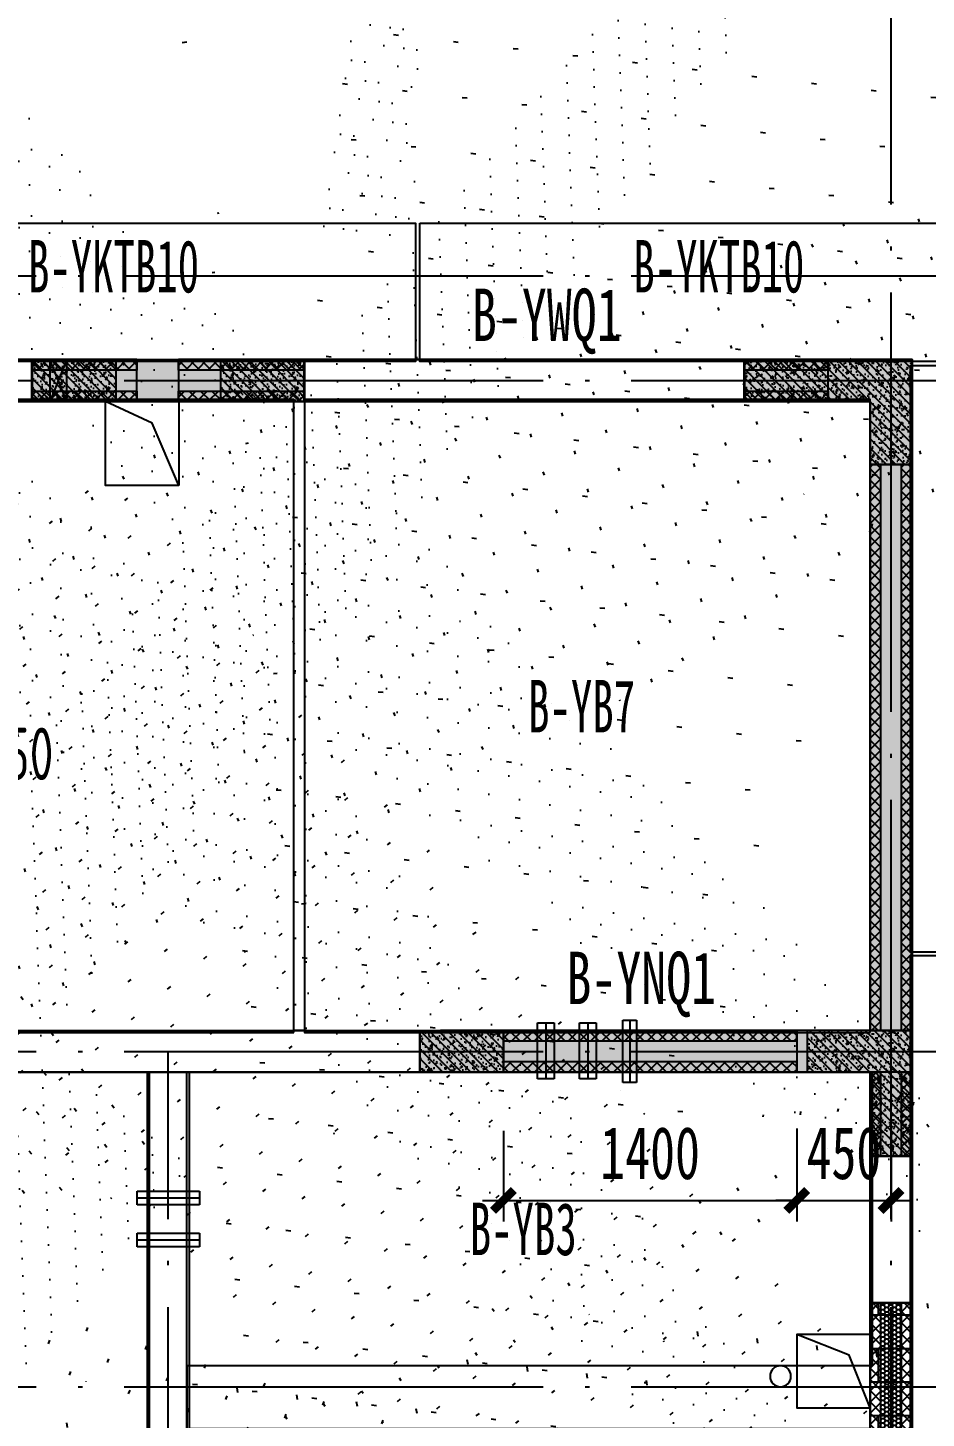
# Model space of a CAD drawing. Extents: x -3200781797 to -8106663, y 494714 to 1244925.
# Drawn here: x -8133021 to -8128733, y 1011988 to 1018621 of the extents above; entities that cross this region are included whole.
import ezdxf
from ezdxf.enums import TextEntityAlignment as Align
from ezdxf.xclip import XClip

# ---------------------------------------------------------------- set-up
doc = ezdxf.new("R2010")
doc.units = 0
doc.header["$LTSCALE"] = 1000
doc.header["$MEASUREMENT"] = 0
doc.header["$XCLIPFRAME"] = 0
for name, pattern in [('125-墙体$0$CENTER2', [1.125, 0.75, -0.125, 0.125, -0.125]), ('125-墙体$0$CONTINOUS', [0]), ('3#-轴线$0$DOTE', [2.4200000000000004, 2, -0.2, 0.02, -0.2]), ('3#4#5#$0$DASH', [0.35, 0.25, -0.1]), ('DASH', [0.35, 0.25, -0.1])]:
    doc.linetypes.add(name, pattern=pattern)
doc.layers.get('Defpoints').update_dxf_attribs({"color": 30, "linetype": 'DASH'})
for name, color, linetype in [('125-墙体$0$DUCT-排烟中心线', 5, '125-墙体$0$CENTER2'), ('125-墙体$0$DUCT-排烟管', 2, 'Continuous'), ('125-墙体$0$DUCT-送风中心线', 5, '125-墙体$0$CENTER2'), ('125-墙体$0$DUCT-送风管', 4, 'Continuous'), ('125-墙体$0$HATCH', 254, 'Continuous'), ('125-墙体$0$S-SLAB-HOLE', 5, 'Continuous'), ('125-墙体$0$S-WALL', 40, 'Continuous'), ('125-墙体$0$S-WALL-BEAM', 120, 'Continuous'), ('125-墙体$0$S-WALL-COLU', 252, '125-墙体$0$CONTINOUS'), ('125-墙体$0$S-WALL-COLU-HATC', 16, 'Continuous'), ('125-墙体$0$S-WALL-HATC', 253, 'Continuous'), ('125-墙体$0$提结构条件', 7, 'Continuous'), ('125-墙体$0$暖-首层和标准层暖通套管_TZ$0$H-暖洞-穿梁', 3, 'Continuous'), ('3#-轴线$0$A-ANNO-DOTE', 10, '3#-轴线$0$DOTE'), ('3#4#5#$0$DIM', 3, 'Continuous'), ('3#4#5#$0$PC-SLAB', 6, '3#4#5#$0$DASH'), ('3#4#5#$0$S-ANNO-TEXT', 7, 'Continuous'), ('3#4#5#$0$S-PC-FQ', 4, 'Continuous'), ('3#4#5#$0$S-PC-FQ-NYQ', 4, 'Continuous'), ('3#4#5#$0$S-PC-FQ-WYQ', 4, 'Continuous'), ('3#4#5#$0$S-PC-SLAB', 6, 'Continuous'), ('3#4#5#$0$S-WALL-HATC', 253, 'Continuous'), ('3#4#5#$0$可计入现浇段', 60, 'Continuous'), ('3#4#5#模板$0$S-SLAB-TEXT', 120, 'Continuous')]:
    doc.layers.add(name, color=color, linetype=linetype)
doc.styles.add('3#4#5#$0$外部参照 1$0$宋体', font='', dxfattribs={"width": 0.8})
doc.styles.add('3#4#5#$0$宋体', font='', dxfattribs={"width": 0.8})
doc.styles.add('3#4#5#$0$楷体', font='', dxfattribs={"width": 0.7})
doc.styles.add('3#4#5#模板$0$TSSD_Rein', font='tssdeng.shx', dxfattribs={"width": 0.7, "bigfont": 'hztxt.shx'})
doc.styles.get('3#4#5#$0$外部参照 1$0$宋体').set_extended_font_data('SimSun')
doc.styles.get('3#4#5#$0$宋体').set_extended_font_data('SimSun')
doc.styles.get('3#4#5#$0$楷体').set_extended_font_data('KaiTi_GB2312')
doc.dimstyles.new('3#4#5#$0$TSSD_100_100', dxfattribs={"dimtxt": 250, "dimasz": 100, "dimexe": 100, "dimexo": 250, "dimgap": 100, "dimtad": 1, "dimdec": 0, "dimzin": 0, "dimdsep": 46, "dimtxsty": '3#4#5#$0$楷体', "dimblk": '3#4#5#$0$_ArchTick', "dimcen": 0, "dimdle": 100, "dimclrt": 7, "dimadec": 0, "dimazin": 0, "dimtfac": 1, "dimtdec": 0, "dimtix": 1, "dimtmove": 2, "dimatfit": 3, "dimfxl": 1, "dimtolj": 1, "dimtzin": 0, "dimarcsym": 0})

# ---------------------------------------------------------------- blocks, each defined once
blk = doc.blocks.new('3#4#5#模板$0$banhou-1')
at = {"layer": '3#4#5#模板$0$S-SLAB-TEXT', "style": '3#4#5#模板$0$TSSD_Rein', "width": 0.7}
blk.add_text('DLB3-150', height=250, dxfattribs=at).set_placement((97606.37847163528, 30506.78048985731), align=Align.BOTTOM_LEFT)
blk = doc.blocks.new('3#4#5#$0$B-YWQ15')
at = {"layer": '3#4#5#$0$S-PC-FQ-WYQ'}
h = blk.add_hatch(dxfattribs=at)
h.set_pattern_fill('ANSI37', color=256, scale=12, angle=90)
h.set_pattern_definition([(135, (-970766.4588348517, 834939.8079217622), (-26.94076836320746, -26.94076836320745), []), (225, (-970766.4588348517, 834939.8079217622), (26.94076836320745, -26.94076836320746), [])])
h.paths.add_polyline_path([(-108963.8104887477, 319088.3087790273), (-108913.8104887477, 319088.3087790273), (-108914.0488637086, 321788.3914244222), (-108964.0488637086, 321788.3914244222)])
h = blk.add_hatch(dxfattribs=at)
h.set_pattern_fill('ANSI37', color=256, scale=12, angle=90)
h.set_pattern_definition([(135, (-970616.4588376287, 834939.8079217697), (-26.94076836320746, -26.94076836320745), []), (225, (-970616.4588376287, 834939.8079217697), (26.94076836320745, -26.94076836320746), [])])
h.paths.add_polyline_path([(-108813.8104915249, 319088.3087790348), (-108763.8104915249, 319088.3087790348), (-108764.0488664858, 321788.3914244297), (-108814.0488664858, 321788.3914244297)])
for points in [[(-108963.8104887477, 319088.3087790273), (-108913.8104887477, 319088.3087790273), (-108914.0488637086, 321788.3914244222), (-108964.0488637086, 321788.3914244222)], [(-108964.0488639945, 321788.3914244222), (-108764.0488636509, 321788.3914244222), (-108763.8104886899, 319088.3087790348), (-108963.8104890336, 319088.3087790348)], [(-108813.8104915249, 319088.3087790348), (-108763.8104915249, 319088.3087790348), (-108764.0488664858, 321788.3914244297), (-108814.0488664858, 321788.3914244297)]]:
    blk.add_lwpolyline(points, close=True, dxfattribs=at)
blk = doc.blocks.new('3#4#5#$0$B-YWQ7')
at = {"layer": '3#4#5#$0$S-PC-FQ'}
h = blk.add_hatch(dxfattribs=at)
h.set_pattern_fill('HONEY', color=6, scale=100, angle=-2.544443745170813e-14)
h.set_pattern_definition([(0, (-2908947.836587525, 574047.3616422934), (18.75, 10.82531749999999), [12.5, -25]), (120, (-2908947.836587525, 574047.3616422934), (-18.74999995903224, 10.82531757095824), [12.5, -25]), (59.99999999999997, (-2908947.836587525, 574047.3616422934), (4.096776380386083e-08, 21.65063507095823), [-25, 12.5])])
h.paths.add_polyline_path([(-147955.7622673716, 325388.3941554159), (-147855.7622673716, 325388.3941554159), (-147856.0000686354, 324388.3916527278), (-147956.0000686354, 324388.3916527278)])
at = {"layer": '3#4#5#$0$S-PC-FQ-WYQ'}
h = blk.add_hatch(dxfattribs=at)
h.set_pattern_fill('ANSI37', color=256, scale=12, angle=90)
h.set_pattern_definition([(135, (-1009808.171872631, 839489.7956301924), (-26.94076836320746, -26.94076836320745), []), (225, (-1009808.171872631, 839489.7956301924), (26.94076836320745, -26.94076836320746), [])])
h.paths.add_polyline_path([(-148006.0001016357, 326088.3916909423), (-147956.0001016357, 326088.3916909423), (-147955.7619014881, 326488.3791328523), (-148005.7619014881, 326488.3791328523)])
h = blk.add_hatch(dxfattribs=at)
h.set_pattern_fill('ANSI37', color=256, scale=12, angle=90)
h.set_pattern_definition([(135, (-1009658.171875408, 839489.7956301998), (-26.94076836320746, -26.94076836320745), []), (225, (-1009658.171875408, 839489.7956301998), (26.94076836320745, -26.94076836320746), [])])
h.paths.add_polyline_path([(-147856.0001044129, 326088.3916909498), (-147806.0001044129, 326088.3916909498), (-147805.7619042653, 326488.3791328599), (-147855.7619042653, 326488.3791328599)])
h = blk.add_hatch(dxfattribs=at)
h.set_pattern_fill('ANSI37', color=256, scale=12, angle=90)
h.set_pattern_definition([(135, (-1009808.172235738, 838539.797751571), (-26.94076836320746, -26.94076836320745), []), (225, (-1009808.172235738, 838539.797751571), (26.94076836320745, -26.94076836320746), [])])
h.paths.add_polyline_path([(-148005.7625431432, 324388.3916527204), (-147955.7625431432, 324388.3916527204), (-147955.7622645944, 325388.394299761), (-148005.7622645944, 325388.394299761)])
h = blk.add_hatch(dxfattribs=at)
h.set_pattern_fill('ANSI37', color=256, scale=12, angle=90)
h.set_pattern_definition([(135, (-1009658.172238515, 838539.7977515785), (-26.94076836320746, -26.94076836320745), []), (225, (-1009658.172238515, 838539.7977515785), (26.94076836320745, -26.94076836320746), [])])
h.paths.add_polyline_path([(-147855.7625459204, 324388.3916527278), (-147805.7625459204, 324388.3916527278), (-147805.7622673716, 325388.3942997685), (-147855.7622673716, 325388.3942997685)])
h = blk.add_hatch(dxfattribs=at)
h.set_pattern_fill('ANSI37', color=256, scale=12, angle=90)
h.set_pattern_definition([(135, (-1009808.039230553, 836589.8057067818), (-26.94076836320746, -26.94076836320745), []), (225, (-1009808.039230553, 836589.8057067818), (26.94076836320745, -26.94076836320746), [])])
h.paths.add_polyline_path([(-148005.867459557, 322088.3887220017), (-147955.867459557, 322088.3887220017), (-147955.6292594094, 323688.389188317), (-148005.6292594094, 323688.389188317)])
h = blk.add_hatch(dxfattribs=at)
h.set_pattern_fill('ANSI37', color=256, scale=12, angle=90)
h.set_pattern_definition([(135, (-1009658.039233329, 836589.8057067895), (-26.94076836320746, -26.94076836320745), []), (225, (-1009658.039233329, 836589.8057067895), (26.94076836320745, -26.94076836320746), [])])
h.paths.add_polyline_path([(-147855.8674623342, 322088.3887220092), (-147805.8674623342, 322088.3887220092), (-147805.6292621866, 323688.3891883246), (-147855.6292621866, 323688.3891883246)])
at = {"layer": '3#4#5#$0$S-PC-FQ', "color": 6}
blk.add_lwpolyline([(-147955.7622673716, 325388.3942997685), (-147855.7622673716, 325388.3942997685), (-147855.8818458347, 324388.3942319356), (-147955.8818458347, 324388.3942319356)], close=True, dxfattribs=at)
at = {"layer": '3#4#5#$0$S-PC-FQ-WYQ'}
for points in [[(-148006.0001016357, 326088.3916909423), (-147956.0001016357, 326088.3916909423), (-147955.7619014881, 326488.3791328523), (-148005.7619014881, 326488.3791328523)], [(-148005.761901774, 326488.3791328523), (-147805.7619014303, 326488.3791328523), (-147806.000101578, 326088.3916909498), (-148006.0001019216, 326088.3916909498)], [(-147856.0001044129, 326088.3916909498), (-147806.0001044129, 326088.3916909498), (-147805.7619042653, 326488.3791328599), (-147855.7619042653, 326488.3791328599)], [(-148006.0001019216, 326088.3942319356), (-147805.7620599908, 326088.3942319356), (-147805.7620599908, 325388.3941554159), (-148006.0001019216, 325388.3941554159)], [(-148005.7625431432, 324388.3916527204), (-147955.7625431432, 324388.3916527204), (-147955.7622645944, 325388.394299761), (-148005.7622645944, 325388.394299761)], [(-148005.7622648804, 325388.394299761), (-147805.7622645367, 325388.394299761), (-147805.7625430855, 324388.3916527278), (-148005.7625434292, 324388.3916527278)], [(-147855.7625459204, 324388.3916527278), (-147805.7625459204, 324388.3916527278), (-147805.7622673716, 325388.3942997685), (-147855.7622673716, 325388.3942997685)], [(-148006.0008668001, 324388.3942319356), (-147805.7628248692, 324388.3942319356), (-147805.6416000514, 323688.3942319356), (-148005.8796419823, 323688.3942319356)], [(-148005.867459557, 322088.3887220017), (-147955.867459557, 322088.3887220017), (-147955.6292594094, 323688.389188317), (-148005.6292594094, 323688.389188317)], [(-148005.6292596953, 323688.389188317), (-147805.6292593516, 323688.389188317), (-147805.8674594993, 322088.3887220092), (-148005.8674598429, 322088.3887220092)], [(-147855.8674623342, 322088.3887220092), (-147805.8674623342, 322088.3887220092), (-147805.6292621866, 323688.3891883246), (-147855.6292621866, 323688.3891883246)]]:
    blk.add_lwpolyline(points, close=True, dxfattribs=at)
blk = doc.blocks.new('3#4#5#$0$B-YWQ1')
at = {"layer": '3#4#5#$0$S-PC-FQ-WYQ'}
h = blk.add_hatch(dxfattribs=at)
h.set_pattern_fill('ANSI37', color=256, scale=12, angle=180)
h.set_pattern_definition([(225, (-660807.1750012636, -531964.028769688), (26.94076836320745, -26.94076836320746), []), (315, (-660807.1750012636, -531964.028769688), (26.94076836320746, 26.94076836320745), [])])
h.paths.add_polyline_path([(-147205.7603687136, 329838.381161766), (-147205.7603687136, 329888.381161766), (-147605.7585039237, 329888.3812014548), (-147605.7585039237, 329838.3812014548)])
h = blk.add_hatch(dxfattribs=at)
h.set_pattern_fill('ANSI37', color=256, scale=12, angle=180)
h.set_pattern_definition([(225, (-658107.1768726283, -531964.0315024974), (26.94076836320745, -26.94076836320746), []), (315, (-658107.1768726283, -531964.0315024974), (26.94076836320746, 26.94076836320745), [])])
h.paths.add_polyline_path([(-144505.7622400783, 329838.3784289565), (-144505.7622400783, 329888.3784289565), (-145105.7603752883, 329888.3784686453), (-145105.7603752883, 329838.3784686453)])
h = blk.add_hatch(dxfattribs=at)
h.set_pattern_fill('ANSI37', color=256, scale=12, angle=180)
h.set_pattern_definition([(225, (-660807.1750012562, -532114.028766911), (26.94076836320745, -26.94076836320746), []), (315, (-660807.1750012562, -532114.028766911), (26.94076836320746, 26.94076836320745), [])])
h.paths.add_polyline_path([(-147205.7603687062, 329688.3811645432), (-147205.7603687062, 329738.3811645432), (-147605.7585039162, 329738.381204232), (-147605.7585039162, 329688.381204232)])
h = blk.add_hatch(dxfattribs=at)
h.set_pattern_fill('ANSI37', color=256, scale=12, angle=180)
h.set_pattern_definition([(225, (-658107.1768726208, -532114.0314997204), (26.94076836320745, -26.94076836320746), []), (315, (-658107.1768726208, -532114.0314997204), (26.94076836320746, 26.94076836320745), [])])
h.paths.add_polyline_path([(-144505.7622400708, 329688.3784317337), (-144505.7622400708, 329738.3784317337), (-145105.7603752809, 329738.3784714225), (-145105.7603752809, 329688.3784714225)])
for points in [[(-147205.7603687136, 329838.381161766), (-147205.7603687136, 329888.381161766), (-147605.7585039237, 329888.3812014548), (-147605.7585039237, 329838.3812014548)], [(-147605.7585039162, 329688.3812039461), (-147605.7585039162, 329888.3812042897), (-147205.7603687136, 329888.381164601), (-147205.7603687136, 329688.3811642573)], [(-147205.760362146, 329888.3784625951), (-145105.7603752809, 329888.3784625951), (-145105.7603752809, 329688.3784800217), (-147205.760362146, 329688.3784800217)], [(-144505.7622400783, 329838.3784289565), (-144505.7622400783, 329888.3784289565), (-145105.7603752883, 329888.3784686453), (-145105.7603752883, 329838.3784686453)], [(-145105.7603752809, 329688.3784711366), (-145105.7603752809, 329888.3784714802), (-144505.7622400783, 329888.3784317914), (-144505.7622400783, 329688.3784314478)], [(-147205.7603687062, 329688.3811645432), (-147205.7603687062, 329738.3811645432), (-147605.7585039162, 329738.381204232), (-147605.7585039162, 329688.381204232)], [(-144505.7622400708, 329688.3784317337), (-144505.7622400708, 329738.3784317337), (-145105.7603752809, 329738.3784714225), (-145105.7603752809, 329688.3784714225)]]:
    blk.add_lwpolyline(points, close=True, dxfattribs=at)
blk = doc.blocks.new('3#4#5#$0$B-YWQ2')
at = {"layer": '3#4#5#$0$S-PC-FQ-WYQ'}
h = blk.add_hatch(dxfattribs=at)
h.set_pattern_fill('ANSI37', color=256, scale=12, angle=180)
h.set_pattern_definition([(225, (-657507.1811856697, -531964.0313569249), (26.94076836320745, -26.94076836320746), []), (315, (-657507.1811856697, -531964.0313569249), (26.94076836320746, 26.94076836320745), [])])
h.paths.add_polyline_path([(-143805.760363081, 329838.378574529), (-143805.760363081, 329888.378574529), (-144305.7646883298, 329888.3786142177), (-144305.7646883298, 329838.3786142177)])
h = blk.add_hatch(dxfattribs=at)
h.set_pattern_fill('ANSI37', color=256, scale=12, angle=180)
h.set_pattern_definition([(225, (-657507.1811856623, -532114.0313541479), (26.94076836320745, -26.94076836320746), []), (315, (-657507.1811856623, -532114.0313541479), (26.94076836320746, 26.94076836320745), [])])
h.paths.add_polyline_path([(-143805.7603630736, 329688.3785773062), (-143805.7603630736, 329738.3785773062), (-144305.7646883223, 329738.3786169949), (-144305.7646883223, 329688.3786169949)])
for points in [[(-144305.7646883223, 329688.378616709), (-144305.7646883223, 329888.3786170527), (-143805.760363081, 329888.3785773639), (-143805.760363081, 329688.3785770203)], [(-143805.760363081, 329838.378574529), (-143805.760363081, 329888.378574529), (-144305.7646883298, 329888.3786142177), (-144305.7646883298, 329838.3786142177)], [(-143805.760363081, 329888.3809476119), (-142605.760374493, 329888.3809476119), (-142605.760374493, 329688.3783389947), (-143805.760363081, 329688.3783389947)], [(-143805.7603630736, 329688.3785773062), (-143805.7603630736, 329738.3785773062), (-144305.7646883223, 329738.3786169949), (-144305.7646883223, 329688.3786169949)]]:
    blk.add_lwpolyline(points, close=True, dxfattribs=at)
blk = doc.blocks.new('3#4#5#$0$_ArchTick')
at = {"color": 0, "linetype": 'ByBlock', "const_width": 0.4}
blk.add_lwpolyline([(-0.5, -0.5), (0.5, 0.5)], dxfattribs=at)
blk = doc.blocks.new('*D3510')
at = {"layer": '3#4#5#$0$DIM', "color": 0, "lineweight": -2, "transparency": 16777216}
for p, q in [((40049.50083302749, -3679.585589550746), (40049.50164867529, -4111.304190390761)), ((41449.5184212387, -3667.721193448718), (41449.51925929695, -4111.301545331527)), ((39949.50145974504, -4011.304379321365), (41549.51907036635, -4011.30135640128))]:
    blk.add_line(p, q, dxfattribs=at)
at = {"layer": 'Defpoints', "color": 0, "transparency": 16777216}
for p in [(40049.50036070143, -3429.585589551192), (41449.51794891263, -3417.721193449165), (41449.51907036652, -4011.301545331706)]:
    blk.add_point(p, dxfattribs=at)
at = {"layer": '3#4#5#$0$DIM', "color": 0, "lineweight": -2, "transparency": 16777216, "xscale": 100, "yscale": 100, "zscale": 100}
for p, rotation in [((40049.50145974486, -4011.304190390939), 180.0001082491602), ((41449.51907036652, -4011.301545331706), 0.0001082491601954462)]:
    blk.add_blockref('3#4#5#$0$_ArchTick', p, dxfattribs=dict(at, rotation=rotation))
at = {"layer": '3#4#5#$0$DIM', "color": 7, "transparency": 16777216, "insert": (40749.50983996224, -3786.302867861724), "char_height": 250, "attachment_point": 5, "rotation": 0.00010824916019544621, "style": '3#4#5#$0$楷体'}
blk.add_mtext('\\A1;1400', dxfattribs=at)
blk = doc.blocks.new('3#4#5#$0$B-YNQ1')
at = {"layer": '3#4#5#$0$S-PC-FQ-WYQ'}
h = blk.add_hatch(dxfattribs=at)
h.set_pattern_fill('ANSI37', color=256, scale=12, angle=180)
h.set_pattern_definition([(225, (-660607.1781414961, -535164.0255354154), (26.94076836320745, -26.94076836320746), []), (315, (-660607.1781414961, -535164.0255354154), (26.94076836320746, 26.94076836320745), [])])
h.paths.add_polyline_path([(-146055.7440335318, 326638.38548242), (-146055.7440335318, 326688.38548242), (-147455.7616441562, 326688.3844357273), (-147455.7616441562, 326638.3844357273)])
h = blk.add_hatch(dxfattribs=at)
h.set_pattern_fill('ANSI37', color=256, scale=12, angle=180)
h.set_pattern_definition([(225, (-660607.1781414887, -535314.0255326384), (26.94076836320745, -26.94076836320746), []), (315, (-660607.1781414887, -535314.0255326384), (26.94076836320746, 26.94076836320745), [])])
h.paths.add_polyline_path([(-146055.7440335243, 326488.3854851972), (-146055.7440335243, 326538.3854851972), (-147455.7616441487, 326538.3844385045), (-147455.7616441487, 326488.3844385045)])
for points in [[(-147455.7616441487, 326488.3844382186), (-147455.7616441487, 326688.3844385623), (-146055.7440335318, 326688.3854852549), (-146055.7440335318, 326488.3854849113)], [(-146055.7440335318, 326638.38548242), (-146055.7440335318, 326688.38548242), (-147455.7616441562, 326688.3844357273), (-147455.7616441562, 326638.3844357273)], [(-146055.7440335243, 326488.3854851972), (-146055.7440335243, 326538.3854851972), (-147455.7616441487, 326538.3844385045), (-147455.7616441487, 326488.3844385045)]]:
    blk.add_lwpolyline(points, close=True, dxfattribs=at)
blk = doc.blocks.new('*D3517')
at = {"layer": '3#4#5#$0$DIM', "color": 0, "lineweight": -2, "transparency": 16777216}
for p, q in [((41449.51734311733, -3678.763550548872), (41449.51734311733, -4111.301859785628)), ((41899.51262965769, -3679.048787017178), (41899.51262965769, -4111.301859785628)), ((41449.51734311733, -4011.301859785628), (41349.51734311733, -4011.301859785628)), ((41449.51734311733, -4011.301859785628), (41899.51262965769, -4011.301859785628)), ((41899.51262965769, -4011.301859785628), (41999.51262965769, -4011.301859785628))]:
    blk.add_line(p, q, dxfattribs=at)
at = {"layer": 'Defpoints', "color": 0, "transparency": 16777216}
for p in [(41449.51734311733, -3428.763550548872), (41899.51262965769, -3429.048787017178), (41899.51262965769, -4011.301859785628)]:
    blk.add_point(p, dxfattribs=at)
at = {"layer": '3#4#5#$0$DIM', "color": 0, "lineweight": -2, "transparency": 16777216, "xscale": 100, "yscale": 100, "zscale": 100}
blk.add_blockref('3#4#5#$0$_ArchTick', (41449.51734311733, -4011.301859785628), dxfattribs=at)
at = {"layer": '3#4#5#$0$DIM', "color": 0, "lineweight": -2, "transparency": 16777216, "xscale": 100, "yscale": 100, "zscale": 100, "rotation": 180}
blk.add_blockref('3#4#5#$0$_ArchTick', (41899.51262965769, -4011.301859785628), dxfattribs=at)
at = {"layer": '3#4#5#$0$DIM', "color": 7, "transparency": 16777216, "insert": (41674.51498638751, -3786.301859785628), "char_height": 250, "attachment_point": 5, "style": '3#4#5#$0$楷体'}
blk.add_mtext('\\A1;450', dxfattribs=at)
blk = doc.blocks.new('3#4#5#$0$ban111')
at = {"layer": '3#4#5#$0$S-WALL-HATC', "ltscale": 100}
h = blk.add_hatch(dxfattribs=at)
h.set_pattern_fill('AR-CONC', color=256, scale=25, angle=-360.0000000000001, style=0)
h.set_pattern_definition([(49.99999999999994, (-2021084971.688381, 37341211722.80309), (179.3150456501884, -15.68803374564894), [18.75, -206.25]), (355, (-2021084971.688381, 37341211722.80309), (-34.68783340324983, 188.048033425003), [15, -165]), (100.4513999999999, (-2021084956.745461, 37341211721.49575), (144.6273454285055, 172.3598855152383), [15.93504749999993, -175.2855279999988]), (46.18419999999992, (-2021084971.688381, 37341211772.80309), (266.8102621564111, -41.37975358225476), [28.125, -309.3749999999999]), (96.63559999999993, (-2021084949.454195, 37341211769.35476), (233.6656763871761, 243.5294677251102), [23.90257199999984, -262.9282499999974]), (351.1841999999999, (-2021084971.688381, 37341211772.80309), (233.665486283407, 243.5296502313309), [22.49999999999984, -247.4999999999987]), (20.99999999999995, (-2021084946.688381, 37341211760.30309), (149.2267630296153, -100.6547226663348), [18.75, -206.25]), (326, (-2021084946.688381, 37341211760.30309), (60.8288329803956, 181.2875112617132), [15, -165]), (71.45139999999999, (-2021084934.252823, 37341211751.91518), (210.0556571453726, 80.63262417748791), [15.9350475, -175.285528]), (37.49999999999994, (-2021084971.688381, 37341211722.80309), (3.039963829322741, 83.22346345782788), [0, -162.9999999999988, 0, -167.4999999999988, 0, -165.6249999999988]), (7.499999999999932, (-2021084971.688381, 37341211722.80309), (65.76738436053724, 98.60292797059), [0, -95.5, 0, -159.25, 0, -63.125]), (327.4999999999999, (-2021085027.438381, 37341211722.80309), (133.4556090431022, -5.638717933595058), [0, -62.49999999999999, 0, -195, 0, -258.7499999999999]), (317.4999999999999, (-2021085052.438381, 37341211722.80309), (145.7965423355966, 25.0262455830793), [0, -81.25, 0, -129.5, 0, -183.75])])
h.paths.add_polyline_path([(-229032.0009487905, 409975.0000811631), (-228982.0009030856, 409975.0000750691), (-228982.0009944952, 412974.9999572062), (-229032.0010402, 412974.9999633002)])
h = blk.add_hatch(dxfattribs=at)
h.set_pattern_fill('AR-CONC', color=256, scale=25, angle=-270.0000000000001, style=0)
h.set_pattern_definition([(139.9999999999999, (-37341041949.50107, -2020433459.266459), (15.6880337456489, 179.3150456501884), [18.75, -206.25]), (84.99999999999994, (-37341041949.50107, -2020433459.266459), (-188.048033425003, -34.68783340324987), [15, -165]), (190.4513999999999, (-37341041948.19373, -2020433444.323539), (-172.3598855152383, 144.6273454285055), [15.93504749999984, -175.2855279999974]), (136.1841999999999, (-37341041999.50107, -2020433459.266459), (41.37975358225471, 266.8102621564111), [28.125, -309.375]), (186.6356, (-37341041996.05274, -2020433437.032273), (-243.5294677251103, 233.665676387176), [23.902572, -262.92825]), (81.18419999999995, (-37341041999.50107, -2020433459.266459), (-243.529650231331, 233.665486283407), [22.5, -247.5]), (111, (-37341041987.00107, -2020433434.266459), (100.6547226663348, 149.2267630296154), [18.75, -206.25]), (55.99999999999998, (-37341041987.00107, -2020433434.266459), (-181.2875112617132, 60.82883298039556), [15, -165]), (161.4514, (-37341041978.61317, -2020433421.830901), (-80.63262417748795, 210.0556571453725), [15.9350475, -175.285528]), (127.5, (-37341041949.50107, -2020433459.266459), (-83.22346345782788, 3.039963829322726), [0, -162.9999999999974, 0, -167.4999999999974, 0, -165.6249999999974]), (97.49999999999993, (-37341041949.50107, -2020433459.266459), (-98.60292797059002, 65.76738436053722), [0, -95.5, 0, -159.25, 0, -63.125]), (57.49999999999993, (-37341041949.50107, -2020433515.016459), (5.638717933595033, 133.4556090431022), [0, -62.5, 0, -195, 0, -258.75]), (47.49999999999995, (-37341041949.50107, -2020433540.016459), (-25.02624558307933, 145.7965423355966), [0, -81.25, 0, -129.5, 0, -183.75])])
h.paths.add_polyline_path([(-231732.0007770516, 408074.9993999199), (-231732.0007770516, 408374.9993999199), (-228482.0009142609, 408374.99939992), (-228482.0009142608, 408074.99939992)])
at = {"layer": '3#4#5#$0$S-PC-SLAB'}
for points in [[(-231732.0009944952, 409964.9999670067), (-231732.0009944952, 412984.9999670067), (-229032.0009944952, 412984.9999670067), (-229032.0009944952, 409964.9999670067)], [(-228982.0009347743, 409965.0000553694), (-228982.0009347743, 412985.0000553694), (-225982.0009347743, 412985.0000553694), (-225982.0009347743, 409965.0000553694)], [(-228292.0000004165, 407374.9996759502), (-222672.0000004176, 407374.9996759502), (-222672.0000004176, 409774.9996759502), (-228292.0000004165, 409774.9996759502)]]:
    blk.add_lwpolyline(points, close=True, dxfattribs=at)
blk.add_lwpolyline([(-231742.0009944941, 408375.0000233312), (-228481.762625733, 408374.9990105955), (-228471.762625733, 408374.9990105955), (-228471.7626257332, 407975.9280014599), (-228471.7626257332, 407975.9274881768), (-228471.7626257332, 409775.0000233313), (-231742.0009944942, 409775.0000233312), (-231742.0009944941, 408375.0000233312)], dxfattribs=at)
at = {"layer": '3#4#5#$0$S-WALL-HATC', "ltscale": 100}
for points in [[(-229032.0009487905, 409975.0000811631), (-228982.0009030856, 409975.0000750691), (-228982.0009944952, 412974.9999572062), (-229032.0010402, 412974.9999633002)], [(-231732.0007770516, 408074.9993999199), (-231732.0007770516, 408374.9993999199), (-228482.0009142609, 408374.99939992), (-228482.0009142608, 408074.99939992)]]:
    blk.add_lwpolyline(points, close=True, dxfattribs=at)
blk = doc.blocks.new('3#4#5#$0$5#')
at = {"layer": '3#4#5#$0$S-ANNO-TEXT', "xscale": -1}
blk.add_blockref('3#4#5#$0$ban111', (-43035.68741598609, -247400.0000532265), dxfattribs=at)
at = {"layer": '3#4#5#$0$PC-SLAB', "linetype": 'ByBlock', "style": '3#4#5#$0$外部参照 1$0$宋体', "width": 0.6}
for s, p in [('B-YB7', (187319.5535272729, 164121.6105128663)), ('B-YB3', (187041.0118908731, 161625.7346227898))]:
    blk.add_text(s, height=250, dxfattribs=at).set_placement(p, align=Align.MIDDLE)
blk = doc.blocks.new('3#4#5#$0$3#屋顶层悬挑板')
at = {"layer": '3#4#5#$0$S-PC-SLAB'}
for points in [[(180803.1577107011, 330538.8194016829), (183803.1577107011, 330538.8194016829), (183803.1577107011, 329878.8194016829), (180803.1577107011, 329878.8194016829)], [(183823.1577107011, 330538.8194016829), (186823.1474649378, 330538.8194016829), (186823.1474649378, 329878.8194016829), (183823.1577107011, 329878.8194016829)], [(186163.8804042632, 327063.5244280523), (186823.8804042632, 327063.5244280523), (186823.8804042632, 329858.5244280523), (186163.8804042632, 329858.5244280523)], [(186163.8804042632, 324248.5244187715), (186823.8804042632, 324248.5244187715), (186823.8804042632, 327043.5244187715), (186163.8804042632, 327043.5244187715)]]:
    blk.add_lwpolyline(points, close=True, dxfattribs=at)
at = {"layer": '3#4#5#$0$PC-SLAB', "linetype": 'ByBlock', "style": '3#4#5#$0$外部参照 1$0$宋体', "width": 0.6}
for p in [(182362.0294550474, 330331.8198021226), (185250.9559438113, 330331.8198021226)]:
    blk.add_text('B-YKTB10', height=250, rotation=359.9999999998562, dxfattribs=at).set_placement(p, align=Align.MIDDLE)
blk = doc.blocks.new('125-墙体$0$ewrewr')
at = {"layer": '125-墙体$0$暖-首层和标准层暖通套管_TZ$0$H-暖洞-穿梁', "color": 2}
for p, q in [((54897.97373564044, 62306.12384276799), (54817.97373564044, 62106.1238428404)), ((54897.97373564044, 62106.1238428404), (54817.97373564044, 62306.12384276799))]:
    blk.add_line(p, q, dxfattribs=at)
blk.add_lwpolyline([(54897.97373564044, 62306.12384276799), (54817.97373564044, 62306.12384276799), (54817.97373564044, 62106.1238428404), (54897.97373564044, 62106.1238428404)], close=True, dxfattribs=at)
blk = doc.blocks.new('125-墙体$0$she')
at = {"layer": '125-墙体$0$DUCT-排烟中心线'}
for p, q in [((1247.683420373389, -3050.689154202279), (1247.683420373374, -3349.31108146171)), ((3300.689267166526, -3900.000693814996), (3599.311194425958, -3900.000693814989)), ((3300.689036370226, -4100.000543797403), (3599.310963629658, -4100.000543797396))]:
    blk.add_line(p, q, dxfattribs=at)
at = {"layer": '125-墙体$0$DUCT-排烟管'}
for p, q in [((1215.183420373389, -3050.689154202279), (1215.183420373374, -3349.31108146171)), ((1280.183420373389, -3050.689154202279), (1215.183420373389, -3050.689154202279)), ((1280.183420373374, -3349.31108146171), (1280.183420373389, -3050.689154202279)), ((1215.183420373374, -3349.31108146171), (1280.183420373374, -3349.31108146171)), ((3599.311194425958, -3867.500693814989), (3300.689267166526, -3867.500693814996)), ((3300.689267166526, -3867.500693814996), (3300.689267166526, -3932.500693814996)), ((3599.311194425958, -3932.500693814989), (3599.311194425958, -3867.500693814989)), ((3300.689267166526, -3932.500693814996), (3599.311194425958, -3932.500693814989)), ((3599.310963629658, -4067.500543797396), (3300.689036370226, -4067.500543797403)), ((3300.689036370226, -4067.500543797403), (3300.689036370226, -4132.500543797403)), ((3599.310963629658, -4132.500543797396), (3599.310963629658, -4067.500543797396)), ((3300.689036370226, -4132.500543797403), (3599.310963629658, -4132.500543797396))]:
    blk.add_line(p, q, dxfattribs=at)
at = {"layer": '125-墙体$0$DUCT-送风中心线'}
for p, q in [((1447.683420373389, -3063.74848623795), (1447.683420373389, -3330.97650390194)), ((1647.683420373389, -3063.74848623795), (1647.683420373389, -3330.97650390194))]:
    blk.add_line(p, q, dxfattribs=at)
at = {"layer": '125-墙体$0$DUCT-送风管'}
for p, q in [((1407.683420373389, -3063.74848623795), (1407.683420373389, -3330.97650390194)), ((1487.683420373389, -3063.74848623795), (1407.683420373389, -3063.74848623795)), ((1487.683420373389, -3330.97650390194), (1487.683420373389, -3063.74848623795)), ((1407.683420373389, -3330.97650390194), (1487.683420373389, -3330.97650390194))]:
    blk.add_line(p, q, dxfattribs=at)
at = {"layer": '125-墙体$0$提结构条件', "color": 3}
for p, q in [((1607.683420373389, -3063.74848623795), (1607.683420373389, -3330.97650390194)), ((1687.683420373389, -3063.74848623795), (1607.683420373389, -3063.74848623795)), ((1687.683420373389, -3330.97650390194), (1687.683420373389, -3063.74848623795)), ((1607.683420373389, -3330.97650390194), (1687.683420373389, -3330.97650390194))]:
    blk.add_line(p, q, dxfattribs=at)
at = {"layer": '125-墙体$0$提结构条件', "xscale": -1}
blk.add_blockref('125-墙体$0$ewrewr', (58833.00008165452, -62206.12384276799), dxfattribs=at)
blk = doc.blocks.new('125-墙体')
at = {"layer": '125-墙体$0$HATCH'}
h = blk.add_hatch(dxfattribs=at)
h.set_pattern_fill('BRICK1', color=256, scale=20, style=0)
h.set_pattern_definition([(0, (0, 0), (0, 160), []), (90, (0, 0), (-160, 160), [160, -160])])
h.paths.add_polyline_path([(99.98422405263409, -5400), (-100.0001143401884, -5400), (-100.0001143401884, -4400), (99.98422405263409, -4400)])
at = {"layer": '125-墙体$0$S-WALL-COLU-HATC'}
h = blk.add_hatch(dxfattribs=at)
h.set_pattern_fill('AR-CONC', color=256, scale=10)
h.set_pattern_definition([(49.99999999999999, (15637.05247968878, -240595.612466133), (71.72601826007535, -6.275213498259511), [7.5, -82.5]), (355, (15637.05247968878, -240595.612466133), (-13.8751333613, 75.21921337000119), [6, -66]), (100.4514, (15643.02964768877, -240596.135400133), (57.85093817140216, 68.94395420609536), [6.374018999999988, -70.1142111999998]), (46.18420000000002, (15637.05247968878, -240575.612466133), (106.7241048625644, -16.55190143290181), [11.24999999999994, -123.7499999999995]), (96.6356, (15645.94615418877, -240576.991796833), (93.46627055487033, 97.41178709004417), [9.561028799999999, -105.1713]), (351.1842, (15637.05247968878, -240575.612466133), (93.46619451336272, 97.41186009253246), [9, -99]), (21, (15647.05247968878, -240580.612466133), (59.69070521184616, -40.26188906653388), [7.5, -82.5]), (326.0000000000001, (15647.05247968878, -240580.612466133), (24.33153319215817, 72.5150045046853), [6, -66]), (71.4514, (15652.02670298878, -240583.967626733), (84.02226285814899, 32.25304967099524), [6.374019000000001, -70.1142112]), (37.50000000000001, (15637.05247968878, -240595.612466133), (1.215985531729067, 33.28938538313115), [0, -65.19999999999999, 0, -67, 0, -66.25]), (7.499999999999999, (15637.05247968878, -240595.612466133), (26.30695374421486, 39.44117118823603), [0, -38.2, 0, -63.7, 0, -25.25]), (327.5, (15614.75247968877, -240595.612466133), (53.3822436172409, -2.255487173437976), [0, -25, 0, -78, 0, -103.5]), (317.5, (15604.75247968877, -240595.612466133), (58.31861693423862, 10.01049823323177), [0, -32.5, 0, -51.8, 0, -73.5])])
h.paths.add_polyline_path([(100, -100), (99.98422405263409, -399.9996359648649), (-100.0157759473659, -399.9996359648649), (-100, 100), (700, 99.99999946041498), (700, -100.0000005393522)])
h = blk.add_hatch(dxfattribs=at)
h.set_pattern_fill('ANSI31', color=256, scale=250, style=0)
h.set_pattern_definition([(45, (15637.05247968878, -240595.612466133), (-22.09708691207961, 22.09708691207961), [])])
h.paths.add_polyline_path([(100, -100), (99.98422405263409, -399.9996359648649), (-100.0157759473659, -399.9996359648649), (-100, 100), (700, 99.99999946041498), (700, -100.0000005393522)])
h = blk.add_hatch(dxfattribs=at)
h.set_pattern_fill('AR-CONC', color=256, scale=10)
h.set_pattern_definition([(49.99999999999999, (12290.72775740876, -241007.8141536725), (71.72601826007535, -6.275213498259511), [7.5, -82.5]), (355, (12290.72775740876, -241007.8141536725), (-13.8751333613, 75.21921337000119), [6, -66]), (100.4514, (12296.70492540876, -241008.3370876726), (57.85093817140216, 68.94395420609536), [6.374018999999983, -70.11421119999972]), (46.18420000000002, (12290.72775740876, -240987.8141536725), (106.7241048625644, -16.55190143290181), [11.24999999999992, -123.7499999999994]), (96.6356, (12299.62143190876, -240989.1934843725), (93.46627055487033, 97.41178709004417), [9.561028799999999, -105.1713]), (351.1842, (12290.72775740876, -240987.8141536725), (93.46619451336272, 97.41186009253246), [9, -99]), (21, (12300.72775740876, -240992.8141536725), (59.69070521184616, -40.26188906653388), [7.5, -82.5]), (326.0000000000001, (12300.72775740876, -240992.8141536725), (24.33153319215817, 72.5150045046853), [6, -66]), (71.4514, (12305.70198070876, -240996.1693142726), (84.02226285814899, 32.25304967099524), [6.374019000000001, -70.1142112]), (37.50000000000001, (12290.72775740876, -241007.8141536725), (1.215985531729067, 33.28938538313115), [0, -65.19999999999999, 0, -67, 0, -66.25]), (7.499999999999999, (12290.72775740876, -241007.8141536725), (26.30695374421486, 39.44117118823603), [0, -38.2, 0, -63.7, 0, -25.25]), (327.5, (12268.42775740876, -241007.8141536725), (53.3822436172409, -2.255487173437976), [0, -25, 0, -78, 0, -103.5]), (317.5, (12258.42775740876, -241007.8141536725), (58.31861693423862, 10.01049823323177), [0, -32.5, 0, -51.8, 0, -73.5])])
h.paths.add_polyline_path([(3199.999502355931, -99.99890062701888), (3199.999502355931, 100.0010993729811), (2800, 100), (2800, -100)])
h = blk.add_hatch(dxfattribs=at)
h.set_pattern_fill('ANSI31', color=256, scale=250, style=0)
h.set_pattern_definition([(45, (12290.72775740876, -241007.8141536725), (-22.09708691207961, 22.09708691207961), [])])
h.paths.add_polyline_path([(3199.999502355931, 100.0010993729811), (2800, 100), (2800, -100), (3199.999502355931, -99.99890062701888)])
h = blk.add_hatch(dxfattribs=at)
h.set_pattern_fill('AR-CONC', color=256, scale=10)
h.set_pattern_definition([(49.99999999999999, (13190.72825505283, -241007.8152530455), (71.72601826007535, -6.275213498259511), [7.5, -82.5]), (355, (13190.72825505283, -241007.8152530455), (-13.8751333613, 75.21921337000119), [6, -66]), (100.4514, (13196.70542305283, -241008.3381870455), (57.85093817140216, 68.94395420609536), [6.374018999999982, -70.1142111999997]), (46.18420000000002, (13190.72825505283, -240987.8152530455), (106.7241048625644, -16.55190143290181), [11.24999999999992, -123.7499999999994]), (96.6356, (13199.62192955283, -240989.1945837455), (93.46627055487033, 97.41178709004417), [9.561028799999999, -105.1713]), (351.1842, (13190.72825505283, -240987.8152530455), (93.46619451336272, 97.41186009253246), [9, -99]), (21, (13200.72825505283, -240992.8152530455), (59.69070521184616, -40.26188906653388), [7.5, -82.5]), (326.0000000000001, (13200.72825505283, -240992.8152530455), (24.33153319215817, 72.5150045046853), [6, -66]), (71.4514, (13205.70247835282, -240996.1704136455), (84.02226285814899, 32.25304967099524), [6.374019000000001, -70.1142112]), (37.50000000000001, (13190.72825505283, -241007.8152530455), (1.215985531729067, 33.28938538313115), [0, -65.19999999999999, 0, -67, 0, -66.25]), (7.499999999999999, (13190.72825505283, -241007.8152530455), (26.30695374421486, 39.44117118823603), [0, -38.2, 0, -63.7, 0, -25.25]), (327.5, (13168.42825505283, -241007.8152530455), (53.3822436172409, -2.255487173437976), [0, -25, 0, -78, 0, -103.5]), (317.5, (13158.42825505283, -241007.8152530455), (58.31861693423862, 10.01049823323177), [0, -32.5, 0, -51.8, 0, -73.5])])
h.paths.add_polyline_path([(4100, -100), (4100, 100), (3700.000497644069, 99.99890062701888), (3700.000497644069, -100.0010993729811)])
h = blk.add_hatch(dxfattribs=at)
h.set_pattern_fill('ANSI31', color=256, scale=250, style=0)
h.set_pattern_definition([(45, (13190.72825505283, -241007.8152530455), (-22.09708691207961, 22.09708691207961), [])])
h.paths.add_polyline_path([(4100, 100), (3700.000497644069, 99.99890062701888), (3700.000497644069, -100.0010993729811), (4100, -100)])
h = blk.add_hatch(dxfattribs=at)
h.set_pattern_fill('AR-CONC', color=256, scale=10)
h.set_pattern_definition([(49.99999999999999, (15637.05247968878, -243795.612466133), (71.72601826007535, -6.275213498259511), [7.5, -82.5]), (355, (15637.05247968878, -243795.612466133), (-13.8751333613, 75.21921337000119), [6, -66]), (100.4514, (15643.02964768877, -243796.135400133), (57.85093817140216, 68.94395420609536), [6.374018999999988, -70.1142111999998]), (46.18420000000002, (15637.05247968878, -243775.612466133), (106.7241048625644, -16.55190143290181), [11.24999999999994, -123.7499999999995]), (96.6356, (15645.94615418877, -243776.991796833), (93.46627055487033, 97.41178709004417), [9.561028799999999, -105.1713]), (351.1842, (15637.05247968878, -243775.612466133), (93.46619451336272, 97.41186009253246), [9, -99]), (21, (15647.05247968878, -243780.612466133), (59.69070521184616, -40.26188906653388), [7.5, -82.5]), (326.0000000000001, (15647.05247968878, -243780.612466133), (24.33153319215817, 72.5150045046853), [6, -66]), (71.4514, (15652.02670298878, -243783.967626733), (84.02226285814899, 32.25304967099524), [6.374019000000001, -70.1142112]), (37.50000000000001, (15637.05247968878, -243795.612466133), (1.215985531729067, 33.28938538313115), [0, -65.19999999999999, 0, -67, 0, -66.25]), (7.499999999999999, (15637.05247968878, -243795.612466133), (26.30695374421486, 39.44117118823603), [0, -38.2, 0, -63.7, 0, -25.25]), (327.5, (15614.75247968877, -243795.612466133), (53.3822436172409, -2.255487173437976), [0, -25, 0, -78, 0, -103.5]), (317.5, (15604.75247968877, -243795.612466133), (58.31861693423862, 10.01049823323177), [0, -32.5, 0, -51.8, 0, -73.5])])
h.paths.add_polyline_path([(100, -3300), (99.98422405263409, -3700), (-100.0157759473659, -3700), (-100, -3100), (399.9999080896377, -3100.000000539585), (399.9999080896377, -3300.000000539352)])
h = blk.add_hatch(dxfattribs=at)
h.set_pattern_fill('ANSI31', color=256, scale=250, style=0)
h.set_pattern_definition([(45, (15637.05247968878, -243795.612466133), (-22.09708691207961, 22.09708691207961), [])])
h.paths.add_polyline_path([(100, -3300), (99.98422405263409, -3700), (-100.0157759473659, -3700), (-100, -3100), (399.9999080896377, -3100.000000539585), (399.9999080896377, -3300.000000539352)])
h = blk.add_hatch(dxfattribs=at)
h.set_pattern_fill('AR-CONC', color=256, scale=10)
h.set_pattern_definition([(49.99999999999999, (11340.72825505283, -244207.8152530455), (71.72601826007535, -6.275213498259511), [7.5, -82.5]), (355, (11340.72825505283, -244207.8152530455), (-13.8751333613, 75.21921337000119), [6, -66]), (100.4514, (11346.70542305283, -244208.3381870455), (57.85093817140216, 68.94395420609536), [6.374018999999987, -70.11421119999979]), (46.18420000000002, (11340.72825505283, -244187.8152530455), (106.7241048625644, -16.55190143290181), [11.24999999999993, -123.7499999999995]), (96.6356, (11349.62192955283, -244189.1945837455), (93.46627055487033, 97.41178709004417), [9.561028799999999, -105.1713]), (351.1842, (11340.72825505283, -244187.8152530455), (93.46619451336272, 97.41186009253246), [9, -99]), (21, (11350.72825505283, -244192.8152530455), (59.69070521184616, -40.26188906653388), [7.5, -82.5]), (326.0000000000001, (11350.72825505283, -244192.8152530455), (24.33153319215817, 72.5150045046853), [6, -66]), (71.4514, (11355.70247835282, -244196.1704136455), (84.02226285814899, 32.25304967099524), [6.374019000000001, -70.1142112]), (37.50000000000001, (11340.72825505283, -244207.8152530455), (1.215985531729067, 33.28938538313115), [0, -65.19999999999999, 0, -67, 0, -66.25]), (7.499999999999999, (11340.72825505283, -244207.8152530455), (26.30695374421486, 39.44117118823603), [0, -38.2, 0, -63.7, 0, -25.25]), (327.5, (11318.42825505283, -244207.8152530455), (53.3822436172409, -2.255487173437976), [0, -25, 0, -78, 0, -103.5]), (317.5, (11308.42825505283, -244207.8152530455), (58.31861693423862, 10.01049823323177), [0, -32.5, 0, -51.8, 0, -73.5])])
h.paths.add_polyline_path([(2250, -3300), (2250, -3100), (1850.000497644069, -3100.001099372981), (1850.000497644069, -3300.001099372981)])
h = blk.add_hatch(dxfattribs=at)
h.set_pattern_fill('ANSI31', color=256, scale=250, style=0)
h.set_pattern_definition([(45, (11340.72825505283, -244207.8152530455), (-22.09708691207961, 22.09708691207961), [])])
h.paths.add_polyline_path([(2250, -3100), (1850.000497644069, -3100.001099372981), (1850.000497644069, -3300.001099372981), (2250, -3300)])
at = {"layer": '125-墙体$0$S-WALL-HATC'}
for points in [[(100, -100), (-100, 100), (-100, -3200), (33.33333333331393, -3200), (100, -3100)], [(700, 100), (-100, 100), (100, -100), (700, -100)], [(3350, -100), (3350, 100), (2800, 100), (2800, -100)], [(4100, -100), (4100, 100), (3350, 100), (3350, -100)], [(33.33333333331393, -3200), (100, -3300), (2250, -3300), (2250, -3100), (100, -3100)], [(33.33333333331393, -3200), (-100, -3200), (-100, -3700), (100, -3700), (100, -3300)]]:
    blk.add_hatch(color=256, dxfattribs=at).paths.add_polyline_path(points)
at = {"layer": '125-墙体$0$S-SLAB-HOLE'}
for points in [[(3400.000069080937, -500), (3750.000069080937, -500.0000000000001), (3750.000069080937, -100), (3400.000069080937, -100)], [(99.9999309190598, -4550.000000000058), (449.9999309190598, -4550.000000000058), (449.9999309190598, -4900.000000000058), (99.9999309190598, -4900.000000000058)]]:
    blk.add_lwpolyline(points, close=True, dxfattribs=at)
for points in [[(3400.000069080937, -500), (3527.09913783139, -203.2678397434066), (3750.000069080937, -99.99999999999994)], [(99.9999309190598, -4900.000000000058), (199.9999309190598, -4650.000000000058), (450.0000690809367, -4550.000000000058)]]:
    blk.add_lwpolyline(points, dxfattribs=at)
blk.add_circle((527.8844533361544, -4750.000000000058), 50, dxfattribs=at)
at = {"layer": '125-墙体$0$S-WALL'}
for p, q in [((-100, 100), (-100, -3200)), ((700, 100), (-100, 100)), ((700, -100), (700, 100)), ((2800, 100.0001960117079), (2800, -99.99980398829211)), ((3350, 100), (2800, 100)), ((2800, -100), (2800, 100)), ((4100, 100), (3350, 100)), ((4100, 100), (4100, -100)), ((100, -100), (100, -3100)), ((700, -100), (100, -100)), ((3350, -100), (2800, -100)), ((4100, -100), (3350, -100)), ((100, -3100), (2150, -3100)), ((2250, -3100), (2150, -3100)), ((2250, -3300), (2250, -3100)), ((-100, -3200), (-100, -3700)), ((100, -3300), (100, -3700)), ((100, -3300), (2150, -3300)), ((2150, -3300), (2250, -3300)), ((-100, -3700), (100, -3700))]:
    blk.add_line(p, q, dxfattribs=at)
blk.add_lwpolyline([(99.98422405263409, -5400), (-100.0001143401884, -5400), (-100.0001143401884, -4400), (99.98422405263409, -4400)], close=True, dxfattribs=at)
at = {"layer": '125-墙体$0$S-WALL-BEAM'}
for points in [[(700, 100.0003920234158), (700, -100), (2800, -100.0006024725153), (2800, 99.99978955090046)], [(4100, 100.0003920234158), (4100, -100), (5300, -100.0006024725153), (5300, 99.99978955090046)], [(2250, -3099.999803988292), (2250, -3300.000196011708), (6950, -3300.000196011708), (6950, -3099.999803988292)], [(3550.000994495931, -3299.999771365838), (3350.000602472515, -3299.999771365838), (3350, -7800), (3550.000392023416, -7800)], [(100.0003920234158, -3700), (-100, -3700), (-100.0003920235031, -6100), (99.9999999999709, -6100)]]:
    blk.add_lwpolyline(points, close=True, dxfattribs=at)
at = {"layer": '125-墙体$0$S-WALL-COLU', "linetype": 'ByBlock'}
for points in [[(100, -100), (99.98422405263409, -399.9996359648649), (-100.0157759473659, -399.9996359648649), (-100, 100), (700, 99.99999946041498), (700, -100.0000005393522), (100, -100)], [(100, -3300), (99.98422405263409, -3700), (-100.0157759473659, -3700), (-100, -3100), (399.9999080896377, -3100.000000539585), (399.9999080896377, -3300.000000539352), (100, -3300)]]:
    blk.add_lwpolyline(points, dxfattribs=at)
at = {"layer": '125-墙体$0$S-WALL-COLU', "lineweight": -2}
for points in [[(3199.999502355931, -99.99890062701888), (3199.999502355931, 100.0010993729811), (2800, 100), (2800, -100)], [(4100, -100), (4100, 100), (3700.000497644069, 99.99890062701888), (3700.000497644069, -100.0010993729811)], [(2250, -3300), (2250, -3100), (1850.000497644069, -3100.001099372981), (1850.000497644069, -3300.001099372981)]]:
    blk.add_lwpolyline(points, close=True, dxfattribs=at)
blk.add_blockref('125-墙体$0$she', (0, 0))
blk = doc.blocks.new('3#-轴线')
at = {"layer": '3#-轴线$0$A-ANNO-DOTE'}
for points in [[(41800, -16100), (41800, 5500)], [(-3000, 500), (44800, 500)], [(-3000, 0), (44800, 0)], [(-3000, -3200), (44800, -3200)], [(38350, -16100), (38350, -3200)], [(-3000, -4800), (44800, -4800)]]:
    blk.add_lwpolyline(points, dxfattribs=at)
blk = doc.blocks.new('3#4#5#$0$A$C53EF3948')
at = {"layer": '3#4#5#$0$可计入现浇段'}
for points in [[(41799.52050878853, -500.000052737596), (41799.52051675972, -200.0000532264821), (41599.16363457404, -200.0000543391216), (41599.16363457404, -5.434144986793399e-05), (41799.5206072405, -5.32255508005619e-05), (41799.5206072405, -5.32255508005619e-05), (41999.52071369253, 0), (41999.52052475978, -500.0000527371303), (41799.52050878853, -500.000052737596)], [(38299.28540073289, -0.002580647240392864), (38299.28540024394, -0.002588618430308998), (38299.28540024394, -0.00355925306212157), (38499.28540024161, -0.00355925306212157), (38499.28540024487, -0.002679099212400615), (38499.28540024487, -0.002679099212400615), (38499.28545347042, -200.0027855512453), (38299.28540073335, -200.0025966184912), (38299.28540073289, -0.002580647240392864)]]:
    blk.add_lwpolyline(points, dxfattribs=at)
at = {"layer": '3#4#5#$0$S-PC-FQ-WYQ', "xscale": -1}
for name, p in [('3#4#5#$0$B-YWQ2', (-106006.4793553883, -329888.3812170064)), ('3#4#5#$0$B-YWQ1', (-106006.4793553883, -329888.3812170064)), ('3#4#5#$0$B-YWQ15', (-66964.52045818738, -322288.5339451145)), ('3#4#5#$0$B-YWQ7', (-106006.2492719445, -329888.5223600089))]:
    blk.add_blockref(name, p, dxfattribs=at)
at = {"layer": '3#4#5#$0$S-PC-FQ-WYQ', "rotation": 0.0001082504951264461}
blk.add_blockref('3#4#5#$0$B-YNQ1', (187505.8782198901, -329887.9664814681), dxfattribs=at)
at = {"layer": '3#4#5#$0$S-PC-FQ-NYQ', "style": '3#4#5#$0$宋体', "width": 0.7}
blk.add_text('B-YWQ1', height=250, dxfattribs=at).set_placement((39899.4843224776, 213.5645643334719), align=Align.MIDDLE_LEFT)
blk.add_text('B-YNQ1', height=250, rotation=0.0001082504951277485, dxfattribs=at).set_placement((40350.53398592953, -2949.872701209679, -1.357726094855704e-08), align=Align.MIDDLE_LEFT)
at = {"layer": '3#4#5#$0$DIM'}
dim = blk.add_linear_dim(base=(41449.51907036652, -4011.301545331706), p1=(40049.50036070144, -3429.585589551192), p2=(41449.51794891263, -3417.721193449164), angle=0.0001082491601953174, dimstyle='3#4#5#$0$TSSD_100_100', dxfattribs=at)
dim.commit()
dim.dimension.update_dxf_attribs({"geometry": '*D3510', "text_midpoint": (40749.50983996224, -3786.302867861724)})
dim = blk.add_linear_dim(base=(41899.51262965769, -4011.301859785628), p1=(41449.51734311733, -3428.763550548872), p2=(41899.51262965769, -3429.048787017178), dimstyle='3#4#5#$0$TSSD_100_100', dxfattribs=at)
dim.commit()
dim.dimension.update_dxf_attribs({"geometry": '*D3517', "text_midpoint": (41674.51498638751, -3786.301859785628)})

msp = doc.modelspace()

# ---------------------------------------------------------------- block references
msp.add_blockref('3#-轴线', (-8170700.435511587, 1016938.001106087))
at = {"xscale": -1, "rotation": 3.622788229407092e-06}
msp.add_blockref('125-墙体', (-8128900.436219759, 1016938.002427585), dxfattribs=at)
at = {"layer": '3#4#5#$0$S-ANNO-TEXT'}
msp.add_blockref('3#4#5#$0$A$C53EF3948', (-8170800.443592959, 1017038.144333236), dxfattribs=at)
at = {"layer": '3#4#5#$0$S-PC-SLAB'}
for name, p in [('3#4#5#$0$5#', (-8317697.236654709, 851263.1443662292)), ('3#4#5#$0$3#屋顶层悬挑板', (-8314973.59086895, 687149.6198890805))]:
    msp.add_blockref(name, p, dxfattribs=at)
at = {"layer": '3#4#5#模板$0$S-SLAB-TEXT'}
ref = msp.add_blockref('3#4#5#模板$0$banhou-1', (-8231461.364611737, 984450.5294314513), dxfattribs=at)
XClip(ref).set_block_clipping_path([(81660.923798101, 21287.473002456358), (102660.923798101, 35476.85255221626)])

doc.saveas('drawing.dxf')
